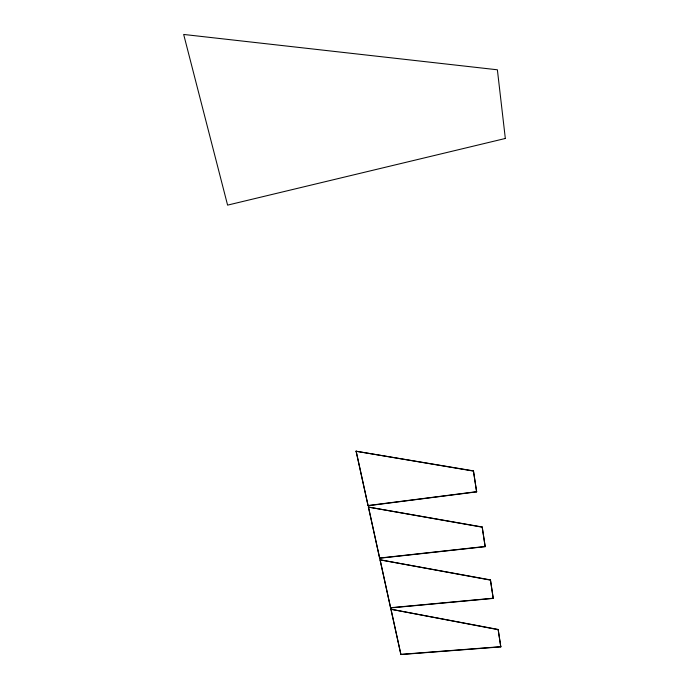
<?xml version="1.0" encoding="UTF-8"?>
<svg xmlns="http://www.w3.org/2000/svg" width="689" height="689" viewBox="0 0 689 689"><rect width="100%" height="100%" fill="white"/><g stroke="black" fill="none" stroke-linecap="round" stroke-linejoin="round"><path stroke-width="1.03" d="M500.8 646.885L498.156 629.462L390.913 609.24L400.903 654.55L500.8 646.885L498.156 629.462M493.238 598.414L490.439 579.905L380.018 559.821L390.62 607.913L493.238 598.414L490.439 579.905M485.177 546.67L482.188 526.973L368.382 507.078L379.665 558.228L485.177 546.67L482.188 526.973M476.633 491.868L473.438 470.88L356.075 451.243L368.09 505.726L476.633 491.868L473.438 470.88M400.903 654.55L390.973 609.042M390.62 607.913L380.087 559.632M379.665 558.228L368.46 506.889M368.09 505.726L356.153 451.054M368.159 505.537L476.685 491.679M379.734 558.03L485.22 546.472M390.68 607.715L493.29 598.207M400.964 654.352L500.843 646.678M356.075 451.243L473.386 471.069M368.382 507.078L482.136 527.171M380.018 559.821L490.387 580.112M390.913 609.24L498.113 629.668M505.33 138.472L227.594 205.124L183.67 34.45L497.38 69.787L505.33 138.472"/></g></svg>
